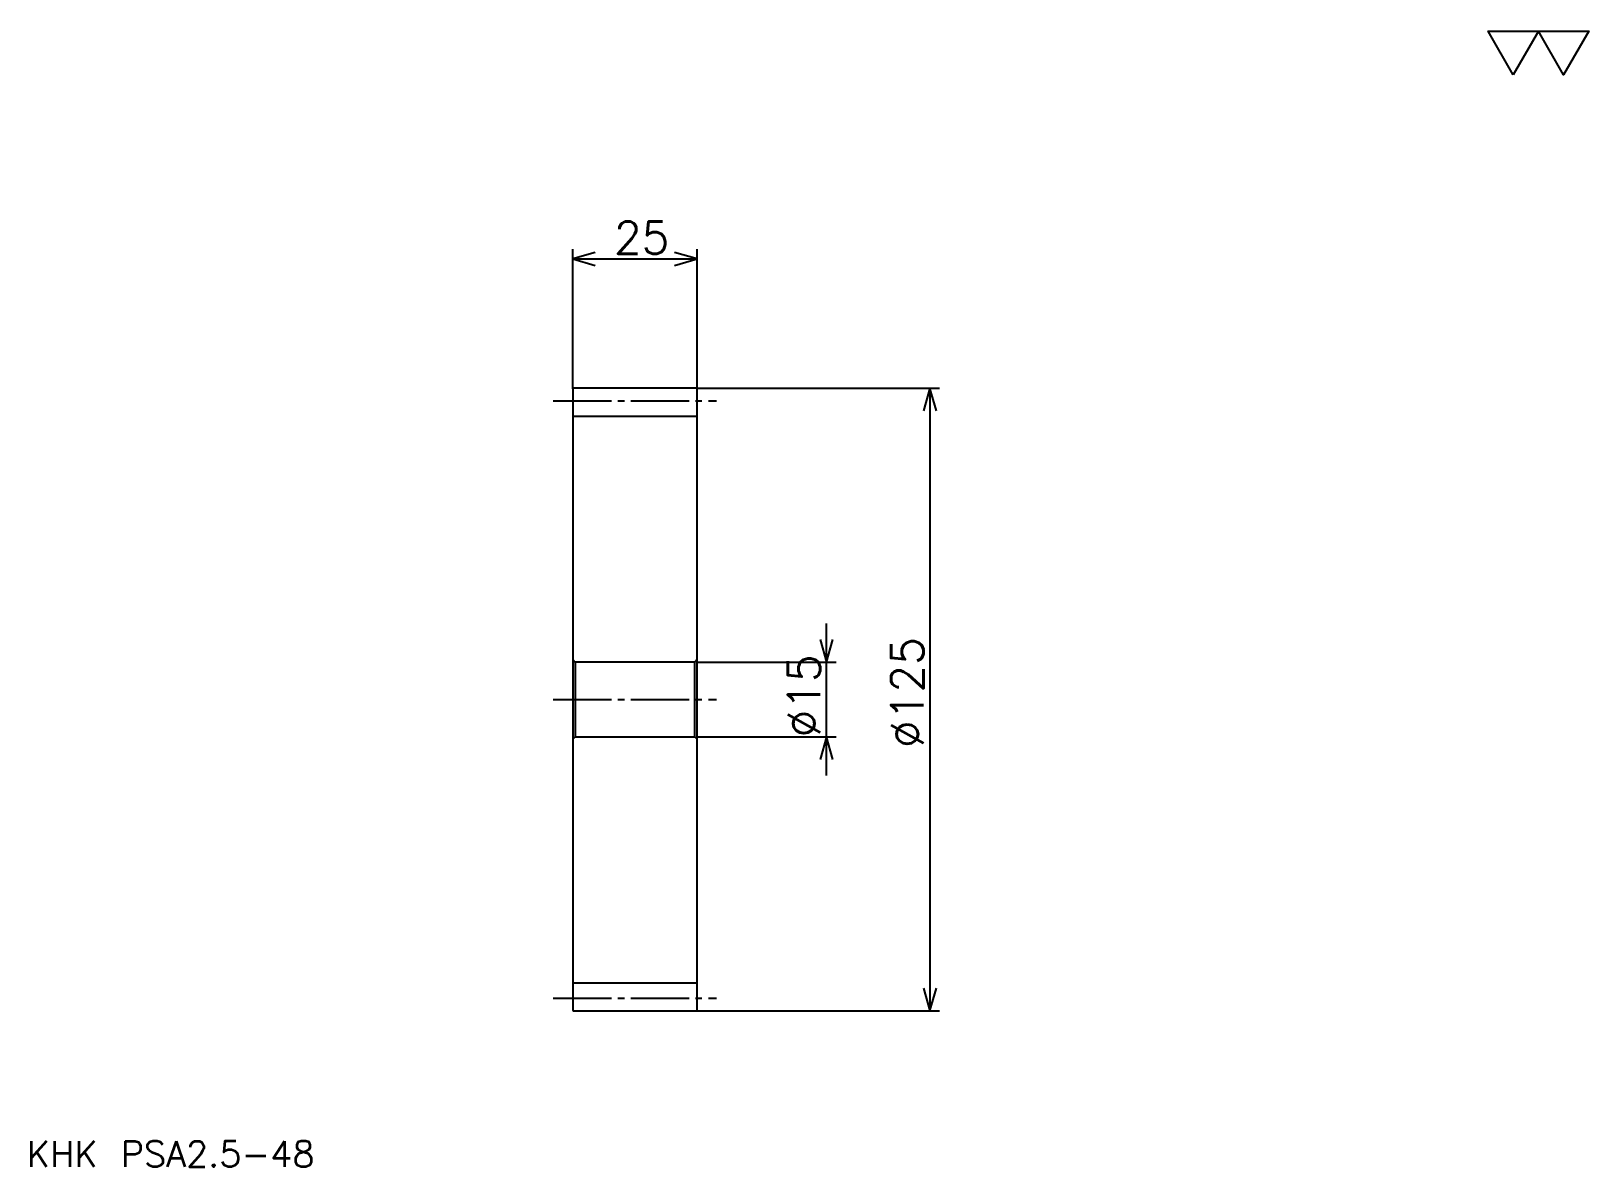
# Model space of a CAD drawing. Extents: x 14 to 327, y 14 to 242.
import ezdxf

# ---------------------------------------------------------------- set-up
doc = ezdxf.new("R2010")
doc.units = 0
doc.linetypes.add('DASHDOT', pattern=[15.570651, 11.677989, -1.297554, 1.297554, -1.297554])
doc.layers.get('0').update_dxf_attribs({"linetype": 'CONTINUOUS'})
doc.layers.add('DASHDOT', color=6, linetype='DASHDOT')
doc.styles.add('KANJI', font='TXT', dxfattribs={"bigfont": 'BIGFONT'})

msp = doc.modelspace()

# ---------------------------------------------------------------- linework, layer by layer
at = {"color": 5}
for p, q in [((122.588318, 170.628403), (122.588318, 198.525818)), ((147.588318, 170.628403), (147.588318, 198.525818)), ((122.588318, 196.579498), (147.588318, 196.579498)), ((122.588318, 170.528412), (122.588318, 170.628403)), ((147.488312, 170.628403), (147.588318, 170.628403)), ((147.588318, 170.628403), (196.246613, 170.628403)), ((147.588318, 170.528412), (147.588318, 170.628403)), ((194.300278, 170.628403), (194.300278, 45.628403)), ((173.539398, 92.843079), (173.539398, 123.413727)), ((147.588318, 115.628403), (175.485733, 115.628403)), ((147.588318, 100.628403), (175.485733, 100.628403)), ((147.488312, 45.628403), (147.588318, 45.628403)), ((147.588318, 45.628403), (196.246613, 45.628403))]:
    msp.add_line(p, q, dxfattribs=at)
at = {"color": 4}
for p, q in [((122.588318, 165.003403), (147.588318, 165.003403)), ((147.588318, 116.128403), (147.088318, 115.628403)), ((122.588318, 100.128403), (123.088318, 100.628403)), ((147.588318, 100.128403), (147.088318, 100.628403)), ((122.588318, 51.253403), (147.588318, 51.253403))]:
    msp.add_line(p, q, dxfattribs=at)
at = {"color": 7}
msp.add_lwpolyline([(311.413055, 233.559784), (306.3526, 242.331253), (326.594452, 242.331253), (321.533966, 233.559784), (316.473511, 242.331253), (311.413055, 233.559784)], dxfattribs=at)
at = {"color": 5}
for points in [[(127.129761, 197.877045), (122.588318, 196.579498), (127.129761, 195.281937)], [(143.046875, 195.281937), (147.588318, 196.579498), (143.046875, 197.877045)], [(195.597839, 166.08696), (194.300278, 170.628403), (193.002716, 166.08696)], [(172.241852, 120.169846), (173.539398, 115.628403), (174.83696, 120.169846)], [(174.83696, 96.08696), (173.539398, 100.628403), (172.241852, 96.08696)], [(193.002716, 50.169842), (194.300278, 45.628403), (195.597839, 50.169842)]]:
    msp.add_lwpolyline(points, dxfattribs=at)
at = {"color": 4}
for points in [[(122.588318, 100.128403), (122.588318, 45.728401), (122.688316, 45.628403), (147.488312, 45.628403), (147.588318, 45.728401), (147.588318, 170.528412), (147.488312, 170.628403), (122.688316, 170.628403), (122.588318, 170.528412), (122.588318, 100.128403)], [(122.588318, 116.128403), (123.088318, 115.628403), (123.088318, 100.628403), (147.088318, 100.628403), (147.088318, 115.628403), (123.088318, 115.628403)]]:
    msp.add_lwpolyline(points, dxfattribs=at)
at = {"layer": 'DASHDOT', "color": 7}
for p, q in [((118.695656, 168.128403), (151.480988, 168.128403)), ((118.695656, 108.128403), (151.480988, 108.128403)), ((118.695656, 48.128403), (151.480988, 48.128403))]:
    msp.add_line(p, q, dxfattribs=at)

# ---------------------------------------------------------------- texts
at = {"color": 7, "style": 'KANJI'}
for s, height, p in [('25', 6.487772, (130.871262, 197.617523)), ('KHK PSA2.5-48', 5.190217, (12.975543, 14.273098))]:
    msp.add_text(s, height=height, dxfattribs=at).set_placement(p)
for s, p in [('%%c125', (193.002716, 98.396744)), ('%%c15', (172.241852, 100.505272))]:
    msp.add_text(s, height=6.487772, rotation=90, dxfattribs=at).set_placement(p)

doc.saveas('drawing.dxf')
